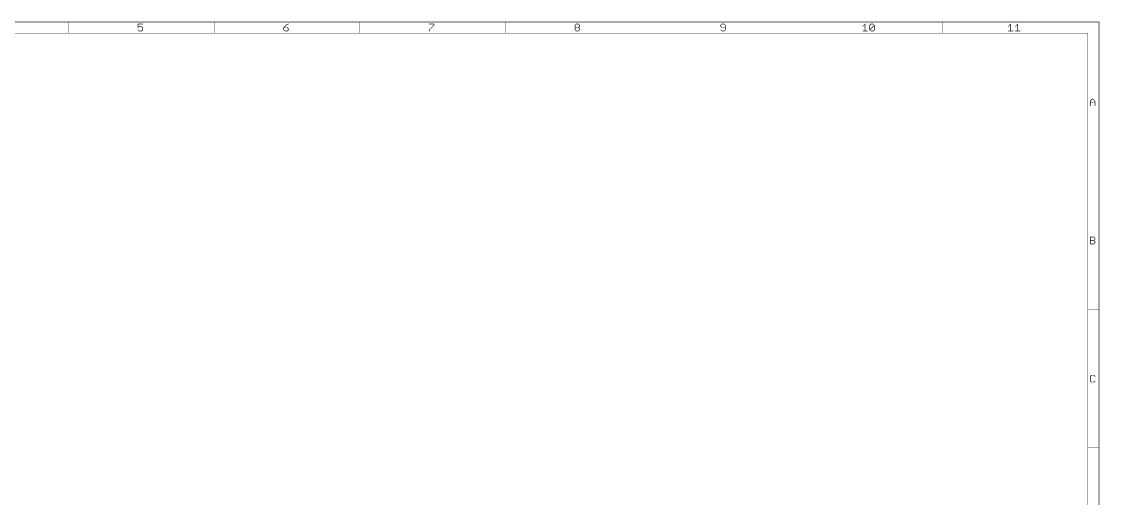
# Model space of a CAD drawing. Extents: x -252 to 307, y -160 to 272.
# Drawn here: x -63.4 to 307.5, y 107.9 to 271.9 of the extents above; entities that cross this region are included whole.
import ezdxf

# ---------------------------------------------------------------- set-up
doc = ezdxf.new("R2010")
doc.units = 0
doc.layers.add('94', color=14, linetype='CONTINUOUS')

msp = doc.modelspace()

# ---------------------------------------------------------------- linework, layer by layer
at = {"layer": '94'}
for points, const_width in [([(307.34, 271.78), (-251.46, 271.78)], 0.3), ([(-47.2209, 271.78), (-47.2209, 267.97)], 0.1), ([(-21.6614, 271.0805), (-23.2673, 271.0805)], 0.2032), ([(-23.2673, 271.0805), (-23.2673, 269.876)], 0.2032), ([(2.8864, 271.78), (2.8864, 267.97)], 0.1), ([(27.6429, 270.679), (26.84, 269.876)], 0.2032), ([(28.4459, 271.0805), (27.6429, 270.679)], 0.2032), ([(52.9936, 271.78), (52.9936, 267.97)], 0.1), ([(76.9472, 271.0805), (78.5531, 271.0805)], 0.2032), ([(78.5531, 270.679), (76.9472, 269.0731)], 0.2032), ([(78.5531, 271.0805), (78.5531, 270.679)], 0.2032), ([(103.1009, 271.78), (103.1009, 267.97)], 0.1), ([(127.0545, 270.679), (127.456, 271.0805)], 0.2032), ([(127.0545, 270.2775), (127.0545, 270.679)], 0.2032), ([(127.456, 271.0805), (128.2589, 271.0805)], 0.2032), ([(128.2589, 271.0805), (128.6604, 270.679)], 0.2032), ([(128.6604, 270.679), (128.6604, 270.2775)], 0.2032), ([(153.2082, 271.78), (153.2082, 267.97)], 0.1), ([(177.5633, 271.0805), (177.1618, 270.679)], 0.2032), ([(177.1618, 270.679), (177.1618, 270.2775)], 0.2032), ([(178.3662, 271.0805), (177.5633, 271.0805)], 0.2032), ([(178.7677, 270.679), (178.3662, 271.0805)], 0.2032), ([(178.7677, 269.0731), (178.7677, 270.679)], 0.2032), ([(203.3154, 271.78), (203.3154, 267.97)], 0.1), ([(226.0674, 270.2775), (226.8704, 271.0805)], 0.2032), ([(226.8704, 271.0805), (226.8704, 268.6716)], 0.2032), ([(228.4707, 270.679), (228.8722, 271.0805)], 0.2032), ([(228.4707, 269.0731), (228.4707, 270.679)], 0.2032), ([(228.4707, 269.0731), (230.0766, 270.679)], 0.2032), ([(228.8722, 271.0805), (229.6751, 271.0805)], 0.2032), ([(229.6751, 271.0805), (230.0766, 270.679)], 0.2032), ([(230.0766, 270.679), (230.0766, 269.0731)], 0.2032), ([(253.4227, 271.78), (253.4227, 267.97)], 0.1), ([(276.1747, 270.2775), (276.9777, 271.0805)], 0.2032), ([(276.9777, 271.0805), (276.9777, 268.6716)], 0.2032), ([(278.578, 270.2775), (279.3809, 271.0805)], 0.2032), ([(279.3809, 271.0805), (279.3809, 268.6716)], 0.2032), ([(307.34, -160.02), (307.34, 271.78)], 0.3), ([(303.53, 267.97), (-247.65, 267.97)], 0.1), ([(-23.2673, 269.876), (-22.4643, 270.2775)], 0.2032), ([(-22.8658, 268.6716), (-23.2673, 269.0731)], 0.2032), ([(-22.0629, 268.6716), (-22.8658, 268.6716)], 0.2032), ([(-22.4643, 270.2775), (-22.0629, 270.2775)], 0.2032), ([(-22.0629, 270.2775), (-21.6614, 269.876)], 0.2032), ([(-21.6614, 269.0731), (-22.0629, 268.6716)], 0.2032), ([(-21.6614, 269.876), (-21.6614, 269.0731)], 0.2032), ([(26.84, 269.876), (26.84, 269.0731)], 0.2032), ([(28.0444, 269.876), (26.84, 269.876)], 0.2032), ([(26.84, 269.0731), (27.2414, 268.6716)], 0.2032), ([(27.2414, 268.6716), (28.0444, 268.6716)], 0.2032), ([(28.4459, 269.4746), (28.0444, 269.876)], 0.2032), ([(28.0444, 268.6716), (28.4459, 269.0731)], 0.2032), ([(28.4459, 269.0731), (28.4459, 269.4746)], 0.2032), ([(76.9472, 269.0731), (76.9472, 268.6716)], 0.2032), ([(127.456, 269.876), (127.0545, 270.2775)], 0.2032), ([(127.0545, 269.4746), (127.456, 269.876)], 0.2032), ([(127.0545, 269.0731), (127.0545, 269.4746)], 0.2032), ([(127.456, 268.6716), (127.0545, 269.0731)], 0.2032), ([(127.456, 269.876), (128.2589, 269.876)], 0.2032), ([(128.2589, 268.6716), (127.456, 268.6716)], 0.2032), ([(128.6604, 270.2775), (128.2589, 269.876)], 0.2032), ([(128.2589, 269.876), (128.6604, 269.4746)], 0.2032), ([(128.6604, 269.0731), (128.2589, 268.6716)], 0.2032), ([(128.6604, 269.4746), (128.6604, 269.0731)], 0.2032), ([(177.1618, 270.2775), (177.5633, 269.876)], 0.2032), ([(177.1618, 269.0731), (177.5633, 268.6716)], 0.2032), ([(177.5633, 269.876), (178.7677, 269.876)], 0.2032), ([(177.5633, 268.6716), (178.3662, 268.6716)], 0.2032), ([(178.3662, 268.6716), (178.7677, 269.0731)], 0.2032), ([(226.0674, 268.6716), (227.6733, 268.6716)], 0.2032), ([(228.8722, 268.6716), (228.4707, 269.0731)], 0.2032), ([(229.6751, 268.6716), (228.8722, 268.6716)], 0.2032), ([(230.0766, 269.0731), (229.6751, 268.6716)], 0.2032), ([(276.1747, 268.6716), (277.7806, 268.6716)], 0.2032), ([(278.578, 268.6716), (280.1839, 268.6716)], 0.2032), ([(303.53, -160.02), (303.53, 267.97)], 0.1), ([(304.335, 244.5953), (305.1379, 245.3982)], 0.2032), ([(305.1379, 245.3982), (305.9409, 244.5953)], 0.2032), ([(304.335, 242.9894), (304.335, 244.5953)], 0.2032), ([(304.335, 244.1938), (305.9409, 244.1938)], 0.2032), ([(305.9409, 244.5953), (305.9409, 242.9894)], 0.2032), ([(307.34, 220.4156), (303.53, 220.4156)], 0.1), ([(304.335, 195.4349), (304.335, 197.8438)], 0.2032), ([(304.335, 197.8438), (305.5394, 197.8438)], 0.2032), ([(304.335, 196.6394), (305.5394, 196.6394)], 0.2032), ([(305.5394, 197.8438), (305.9409, 197.4423)], 0.2032), ([(305.9409, 197.0408), (305.5394, 196.6394)], 0.2032), ([(305.5394, 196.6394), (305.9409, 196.2379)], 0.2032), ([(305.9409, 197.4423), (305.9409, 197.0408)], 0.2032), ([(305.5394, 195.4349), (304.335, 195.4349)], 0.2032), ([(305.9409, 195.8364), (305.5394, 195.4349)], 0.2032), ([(305.9409, 196.2379), (305.9409, 195.8364)], 0.2032), ([(307.34, 172.8611), (303.53, 172.8611)], 0.1), ([(304.7364, 150.2893), (304.335, 149.8879)], 0.2032), ([(304.335, 149.8879), (304.335, 148.282)], 0.2032), ([(304.335, 148.282), (304.7364, 147.8805)], 0.2032), ([(305.5394, 150.2893), (304.7364, 150.2893)], 0.2032), ([(305.9409, 149.8879), (305.5394, 150.2893)], 0.2032), ([(305.5394, 147.8805), (305.9409, 148.282)], 0.2032), ([(304.7364, 147.8805), (305.5394, 147.8805)], 0.2032), ([(307.34, 125.3067), (303.53, 125.3067)], 0.1)]:
    msp.add_lwpolyline(points, dxfattribs=dict(at, const_width=const_width))
for points, const_width in [([(-47.1959, 271.78, 1), (-47.2459, 271.78)], 0.05), ([(-23.2673, 271.1313, 1), (-23.2673, 271.0297)], 0.1016), ([(-23.2165, 271.0805, 1), (-23.3181, 271.0805)], 0.1016), ([(-21.6614, 271.0297, 1), (-21.6614, 271.1313)], 0.1016), ([(2.9114, 271.78, 1), (2.8614, 271.78)], 0.05), ([(27.6202, 270.7244, 1), (27.6656, 270.6335)], 0.1016), ([(27.6788, 270.6431, 1), (27.607, 270.7149)], 0.1016), ([(28.4686, 271.035, 1), (28.4232, 271.1259)], 0.1016), ([(53.0186, 271.78, 1), (52.9686, 271.78)], 0.05), ([(76.9472, 271.1313, 1), (76.9472, 271.0297)], 0.1016), ([(78.6039, 271.0805, 1), (78.5023, 271.0805)], 0.1016), ([(78.5023, 270.679, 1), (78.6039, 270.679)], 0.1016), ([(78.5891, 270.6431, 1), (78.5172, 270.7149)], 0.1016), ([(78.5531, 271.0297, 1), (78.5531, 271.1313)], 0.1016), ([(103.1259, 271.78, 1), (103.0759, 271.78)], 0.05), ([(127.1053, 270.679, 1), (127.0037, 270.679)], 0.1016), ([(127.0186, 270.7149, 1), (127.0904, 270.6431)], 0.1016), ([(127.456, 271.1313, 1), (127.456, 271.0297)], 0.1016), ([(127.4919, 271.0445, 1), (127.4201, 271.1164)], 0.1016), ([(128.2949, 271.1164, 1), (128.223, 271.0445)], 0.1016), ([(128.2589, 271.0297, 1), (128.2589, 271.1313)], 0.1016), ([(128.7112, 270.679, 1), (128.6096, 270.679)], 0.1016), ([(128.6245, 270.6431, 1), (128.6963, 270.7149)], 0.1016), ([(153.2332, 271.78, 1), (153.1832, 271.78)], 0.05), ([(177.2126, 270.679, 1), (177.111, 270.679)], 0.1016), ([(177.1259, 270.7149, 1), (177.1977, 270.6431)], 0.1016), ([(177.5633, 271.1313, 1), (177.5633, 271.0297)], 0.1016), ([(177.5992, 271.0445, 1), (177.5273, 271.1164)], 0.1016), ([(178.4021, 271.1164, 1), (178.3303, 271.0445)], 0.1016), ([(178.3662, 271.0297, 1), (178.3662, 271.1313)], 0.1016), ([(178.8185, 270.679, 1), (178.7169, 270.679)], 0.1016), ([(178.7318, 270.6431, 1), (178.8036, 270.7149)], 0.1016), ([(203.3404, 271.78, 1), (203.2904, 271.78)], 0.05), ([(226.9212, 271.0805, 1), (226.8196, 271.0805)], 0.1016), ([(226.9063, 271.0445, 1), (226.8345, 271.1164)], 0.1016), ([(228.5215, 270.679, 1), (228.4199, 270.679)], 0.1016), ([(228.4348, 270.7149, 1), (228.5066, 270.6431)], 0.1016), ([(228.8722, 271.1313, 1), (228.8722, 271.0297)], 0.1016), ([(228.9081, 271.0445, 1), (228.8362, 271.1164)], 0.1016), ([(229.711, 271.1164, 1), (229.6392, 271.0445)], 0.1016), ([(229.6751, 271.0297, 1), (229.6751, 271.1313)], 0.1016), ([(230.1274, 270.679, 1), (230.0258, 270.679)], 0.1016), ([(230.1125, 270.6431, 1), (230.0407, 270.7149)], 0.1016), ([(230.0407, 270.6431, 1), (230.1125, 270.7149)], 0.1016), ([(253.4477, 271.78, 1), (253.3977, 271.78)], 0.05), ([(277.0285, 271.0805, 1), (276.9269, 271.0805)], 0.1016), ([(277.0136, 271.0445, 1), (276.9417, 271.1164)], 0.1016), ([(279.4317, 271.0805, 1), (279.3301, 271.0805)], 0.1016), ([(279.4168, 271.0445, 1), (279.345, 271.1164)], 0.1016), ([(307.415, 271.78, 1), (307.265, 271.78)], 0.15), ([(307.34, 271.705, 1), (307.34, 271.855)], 0.15), ([(-47.2459, 267.97, 1), (-47.1959, 267.97)], 0.05), ([(-23.29, 269.9215, 1), (-23.2446, 269.8306)], 0.1016), ([(-23.3181, 269.876, 1), (-23.2165, 269.876)], 0.1016), ([(-23.2314, 269.109, 1), (-23.3032, 269.0372)], 0.1016), ([(-22.8658, 268.7224, 1), (-22.8658, 268.6208)], 0.1016), ([(-22.9017, 268.6357, 1), (-22.8299, 268.7075)], 0.1016), ([(-22.4643, 270.3283, 1), (-22.4643, 270.2267)], 0.1016), ([(-22.4416, 270.2321, 1), (-22.4871, 270.3229)], 0.1016), ([(-22.027, 270.3134, 1), (-22.0988, 270.2416)], 0.1016), ([(-22.0988, 268.7075, 1), (-22.027, 268.6357)], 0.1016), ([(-22.0629, 270.2267, 1), (-22.0629, 270.3283)], 0.1016), ([(-22.0629, 268.6208, 1), (-22.0629, 268.7224)], 0.1016), ([(-21.6106, 269.876, 1), (-21.7122, 269.876)], 0.1016), ([(-21.7122, 269.0731, 1), (-21.6106, 269.0731)], 0.1016), ([(-21.6973, 269.8401, 1), (-21.6255, 269.9119)], 0.1016), ([(-21.6255, 269.0372, 1), (-21.6973, 269.109)], 0.1016), ([(2.8614, 267.97, 1), (2.9114, 267.97)], 0.05), ([(26.8908, 269.876, 1), (26.7892, 269.876)], 0.1016), ([(26.84, 269.9268, 1), (26.84, 269.8252)], 0.1016), ([(26.8041, 269.9119, 1), (26.8759, 269.8401)], 0.1016), ([(26.8759, 269.109, 1), (26.8041, 269.0372)], 0.1016), ([(26.7892, 269.0731, 1), (26.8908, 269.0731)], 0.1016), ([(27.2414, 268.7224, 1), (27.2414, 268.6208)], 0.1016), ([(27.2055, 268.6357, 1), (27.2774, 268.7075)], 0.1016), ([(28.0803, 269.9119, 1), (28.0085, 269.8401)], 0.1016), ([(28.0085, 268.7075, 1), (28.0803, 268.6357)], 0.1016), ([(28.0444, 269.8252, 1), (28.0444, 269.9268)], 0.1016), ([(28.0444, 268.6208, 1), (28.0444, 268.7224)], 0.1016), ([(28.4967, 269.4746, 1), (28.3951, 269.4746)], 0.1016), ([(28.3951, 269.0731, 1), (28.4967, 269.0731)], 0.1016), ([(28.41, 269.4386, 1), (28.4818, 269.5105)], 0.1016), ([(28.4818, 269.0372, 1), (28.41, 269.109)], 0.1016), ([(52.9686, 267.97, 1), (53.0186, 267.97)], 0.05), ([(76.998, 269.0731, 1), (76.8964, 269.0731)], 0.1016), ([(76.9113, 269.109, 1), (76.9832, 269.0372)], 0.1016), ([(76.8964, 268.6716, 1), (76.998, 268.6716)], 0.1016), ([(103.0759, 267.97, 1), (103.1259, 267.97)], 0.05), ([(127.0904, 270.3134, 1), (127.0186, 270.2416)], 0.1016), ([(127.0037, 270.2775, 1), (127.1053, 270.2775)], 0.1016), ([(127.1053, 269.4746, 1), (127.0037, 269.4746)], 0.1016), ([(127.0186, 269.5105, 1), (127.0904, 269.4386)], 0.1016), ([(127.0904, 269.109, 1), (127.0186, 269.0372)], 0.1016), ([(127.0037, 269.0731, 1), (127.1053, 269.0731)], 0.1016), ([(127.456, 269.9268, 1), (127.456, 269.8252)], 0.1016), ([(127.456, 268.7224, 1), (127.456, 268.6208)], 0.1016), ([(127.4919, 269.8401, 1), (127.4201, 269.9119)], 0.1016), ([(127.4201, 269.8401, 1), (127.4919, 269.9119)], 0.1016), ([(127.4201, 268.6357, 1), (127.4919, 268.7075)], 0.1016), ([(128.2949, 269.9119, 1), (128.223, 269.8401)], 0.1016), ([(128.223, 269.9119, 1), (128.2949, 269.8401)], 0.1016), ([(128.223, 268.7075, 1), (128.2949, 268.6357)], 0.1016), ([(128.2589, 269.8252, 1), (128.2589, 269.9268)], 0.1016), ([(128.2589, 268.6208, 1), (128.2589, 268.7224)], 0.1016), ([(128.6096, 270.2775, 1), (128.7112, 270.2775)], 0.1016), ([(128.7112, 269.4746, 1), (128.6096, 269.4746)], 0.1016), ([(128.6096, 269.0731, 1), (128.7112, 269.0731)], 0.1016), ([(128.6963, 270.2416, 1), (128.6245, 270.3134)], 0.1016), ([(128.6245, 269.4386, 1), (128.6963, 269.5105)], 0.1016), ([(128.6963, 269.0372, 1), (128.6245, 269.109)], 0.1016), ([(153.1832, 267.97, 1), (153.2332, 267.97)], 0.05), ([(177.1977, 270.3134, 1), (177.1259, 270.2416)], 0.1016), ([(177.111, 270.2775, 1), (177.2126, 270.2775)], 0.1016), ([(177.1977, 269.109, 1), (177.1259, 269.0372)], 0.1016), ([(177.5633, 269.9268, 1), (177.5633, 269.8252)], 0.1016), ([(177.5633, 268.7224, 1), (177.5633, 268.6208)], 0.1016), ([(177.5273, 269.8401, 1), (177.5992, 269.9119)], 0.1016), ([(177.5273, 268.6357, 1), (177.5992, 268.7075)], 0.1016), ([(178.3303, 268.7075, 1), (178.4021, 268.6357)], 0.1016), ([(178.3662, 268.6208, 1), (178.3662, 268.7224)], 0.1016), ([(178.7169, 269.0731, 1), (178.8185, 269.0731)], 0.1016), ([(178.8036, 269.0372, 1), (178.7318, 269.109)], 0.1016), ([(178.7677, 269.8252, 1), (178.7677, 269.9268)], 0.1016), ([(203.2904, 267.97, 1), (203.3404, 267.97)], 0.05), ([(226.0315, 270.3134, 1), (226.1034, 270.2416)], 0.1016), ([(226.0674, 268.7224, 1), (226.0674, 268.6208)], 0.1016), ([(226.8196, 268.6716, 1), (226.9212, 268.6716)], 0.1016), ([(227.6733, 268.6208, 1), (227.6733, 268.7224)], 0.1016), ([(228.5066, 269.109, 1), (228.4348, 269.0372)], 0.1016), ([(228.4348, 269.109, 1), (228.5066, 269.0372)], 0.1016), ([(228.4199, 269.0731, 1), (228.5215, 269.0731)], 0.1016), ([(228.8722, 268.7224, 1), (228.8722, 268.6208)], 0.1016), ([(228.8362, 268.6357, 1), (228.9081, 268.7075)], 0.1016), ([(229.6392, 268.7075, 1), (229.711, 268.6357)], 0.1016), ([(229.6751, 268.6208, 1), (229.6751, 268.7224)], 0.1016), ([(230.0258, 269.0731, 1), (230.1274, 269.0731)], 0.1016), ([(230.1125, 269.0372, 1), (230.0407, 269.109)], 0.1016), ([(253.3977, 267.97, 1), (253.4477, 267.97)], 0.05), ([(276.1388, 270.3134, 1), (276.2106, 270.2416)], 0.1016), ([(276.1747, 268.7224, 1), (276.1747, 268.6208)], 0.1016), ([(276.9269, 268.6716, 1), (277.0285, 268.6716)], 0.1016), ([(277.7806, 268.6208, 1), (277.7806, 268.7224)], 0.1016), ([(278.542, 270.3134, 1), (278.6139, 270.2416)], 0.1016), ([(278.578, 268.7224, 1), (278.578, 268.6208)], 0.1016), ([(279.3301, 268.6716, 1), (279.4317, 268.6716)], 0.1016), ([(280.1839, 268.6208, 1), (280.1839, 268.7224)], 0.1016), ([(303.555, 267.97, 1), (303.505, 267.97)], 0.05), ([(303.53, 267.945, 1), (303.53, 267.995)], 0.05), ([(305.1738, 245.4342, 1), (305.102, 245.3623)], 0.1016), ([(305.1738, 245.3623, 1), (305.102, 245.4342)], 0.1016), ([(304.3858, 244.5953, 1), (304.2842, 244.5953)], 0.1016), ([(304.2991, 244.6312, 1), (304.3709, 244.5594)], 0.1016), ([(304.335, 244.2446, 1), (304.335, 244.143)], 0.1016), ([(304.2842, 242.9894, 1), (304.3858, 242.9894)], 0.1016), ([(305.9917, 244.5953, 1), (305.8901, 244.5953)], 0.1016), ([(305.8901, 242.9894, 1), (305.9917, 242.9894)], 0.1016), ([(305.905, 244.5594, 1), (305.9768, 244.6312)], 0.1016), ([(305.9409, 244.143, 1), (305.9409, 244.2446)], 0.1016), ([(303.53, 220.4406, 1), (303.53, 220.3906)], 0.05), ([(307.34, 220.3906, 1), (307.34, 220.4406)], 0.05), ([(304.3858, 197.8438, 1), (304.2842, 197.8438)], 0.1016), ([(304.335, 197.8946, 1), (304.335, 197.793)], 0.1016), ([(304.335, 196.6902, 1), (304.335, 196.5886)], 0.1016), ([(305.5753, 197.8797, 1), (305.5035, 197.8079)], 0.1016), ([(305.5753, 196.6753, 1), (305.5035, 196.6034)], 0.1016), ([(305.5035, 196.6753, 1), (305.5753, 196.6034)], 0.1016), ([(305.5394, 197.793, 1), (305.5394, 197.8946)], 0.1016), ([(305.5394, 196.5886, 1), (305.5394, 196.6902)], 0.1016), ([(305.9917, 197.4423, 1), (305.8901, 197.4423)], 0.1016), ([(305.8901, 197.0408, 1), (305.9917, 197.0408)], 0.1016), ([(305.905, 197.4064, 1), (305.9768, 197.4782)], 0.1016), ([(305.9768, 197.0049, 1), (305.905, 197.0768)], 0.1016), ([(304.335, 195.4857, 1), (304.335, 195.3841)], 0.1016), ([(304.2842, 195.4349, 1), (304.3858, 195.4349)], 0.1016), ([(305.5035, 195.4709, 1), (305.5753, 195.399)], 0.1016), ([(305.5394, 195.3841, 1), (305.5394, 195.4857)], 0.1016), ([(305.9917, 196.2379, 1), (305.8901, 196.2379)], 0.1016), ([(305.8901, 195.8364, 1), (305.9917, 195.8364)], 0.1016), ([(305.905, 196.202, 1), (305.9768, 196.2738)], 0.1016), ([(305.9768, 195.8005, 1), (305.905, 195.8723)], 0.1016), ([(303.53, 172.8861, 1), (303.53, 172.8361)], 0.05), ([(307.34, 172.8361, 1), (307.34, 172.8861)], 0.05), ([(304.3858, 149.8879, 1), (304.2842, 149.8879)], 0.1016), ([(304.2991, 149.9238, 1), (304.3709, 149.852)], 0.1016), ([(304.3709, 148.3179, 1), (304.2991, 148.246)], 0.1016), ([(304.7364, 150.3401, 1), (304.7364, 150.2385)], 0.1016), ([(304.7724, 150.2534, 1), (304.7005, 150.3253)], 0.1016), ([(305.5753, 150.3253, 1), (305.5035, 150.2534)], 0.1016), ([(305.5394, 150.2385, 1), (305.5394, 150.3401)], 0.1016), ([(305.905, 149.852, 1), (305.9768, 149.9238)], 0.1016), ([(305.9768, 148.246, 1), (305.905, 148.3179)], 0.1016), ([(304.2842, 148.282, 1), (304.3858, 148.282)], 0.1016), ([(304.7364, 147.9313, 1), (304.7364, 147.8297)], 0.1016), ([(304.7005, 147.8446, 1), (304.7724, 147.9164)], 0.1016), ([(305.5035, 147.9164, 1), (305.5753, 147.8446)], 0.1016), ([(305.5394, 147.8297, 1), (305.5394, 147.9313)], 0.1016), ([(303.53, 125.3317, 1), (303.53, 125.2817)], 0.05), ([(307.34, 125.2817, 1), (307.34, 125.3317)], 0.05)]:
    msp.add_lwpolyline(points, format="xyb", dxfattribs=dict(at, const_width=const_width))

doc.saveas('drawing.dxf')
